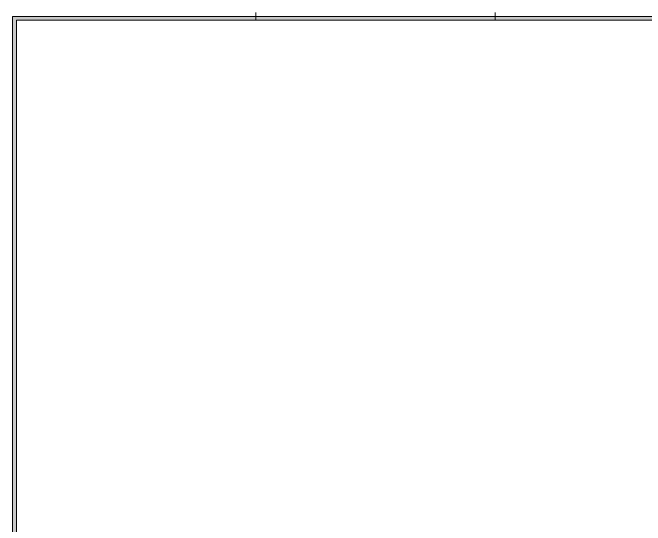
# Model space of a CAD drawing. Header units: inches. Extents: x -20.7 to 75.7, y -15.1 to 19.1.
# Drawn here: x 30.53 to 51.67, y 2 to 19.13 of the extents above; entities that cross this region are included whole.
import ezdxf

# ---------------------------------------------------------------- set-up
doc = ezdxf.new("R2010")
doc.units = ezdxf.units.IN
doc.header["$MEASUREMENT"] = 0
doc.layers.add('G-ANNO-TTLB', color=7, linetype='Continuous', lineweight=0)

msp = doc.modelspace()

# ---------------------------------------------------------------- hatches: boundary and pattern name
at = {"layer": 'G-ANNO-TTLB', "true_color": 0xb9529f, "transparency": 33554687}
h = msp.add_hatch(color=233, dxfattribs=at)
edge = h.paths.add_edge_path()
edge.add_spline(control_points=[(71.227, -15.135), (71.227, -15.135), (30.527, -15.135), (30.527, -15.135), (30.527, -15.135), (30.527, 19.001), (30.527, 19.001), (30.527, 19.001), (71.227, 19.001), (71.227, 19.001), (71.227, 19.001), (71.227, -15.135), (71.227, -15.135)], knot_values=[0, 0, 0, 0, 1, 1, 1, 2, 2, 2, 3, 3, 3, 4, 4, 4, 4], degree=3, periodic=0)
edge = h.paths.add_edge_path()
edge.add_spline(control_points=[(30.652, 18.876), (30.652, 18.876), (30.652, -15.01), (30.652, -15.01), (30.652, -15.01), (71.102, -15.01), (71.102, -15.01), (71.102, -15.01), (71.102, 18.876), (71.102, 18.876), (71.102, 18.876), (30.652, 18.876), (30.652, 18.876)], knot_values=[0, 0, 0, 0, 1, 1, 1, 2, 2, 2, 3, 3, 3, 4, 4, 4, 4], degree=3, periodic=0)
edge.add_line((30.652, 18.876), (30.652, 18.876))

# ---------------------------------------------------------------- linework, layer by layer
at = {"layer": 'G-ANNO-TTLB', "color": 233, "lineweight": 9, "true_color": 0xb9529f}
for p, q in [((38.655, 18.876), (38.655, 19.126)), ((46.657, 18.876), (46.657, 19.126)), ((71.227, 19.001), (30.527, 19.001)), ((30.527, 19.001), (30.527, -15.135)), ((71.102, 18.876), (30.652, 18.876)), ((30.652, 18.876), (30.652, -15.01)), ((30.652, 18.876), (71.102, 18.876)), ((30.652, -15.01), (30.652, 18.876))]:
    msp.add_line(p, q, dxfattribs=at)
at = {"layer": 'G-ANNO-TTLB'}
for points in [[(71.227, -15.135), (71.227, -15.135), (30.527, -15.135), (30.527, -15.135), (30.527, -15.135), (30.527, 19.001), (30.527, 19.001), (30.527, 19.001), (71.227, 19.001), (71.227, 19.001), (71.227, 19.001), (71.227, -15.135), (71.227, -15.135)], [(30.652, 18.876), (30.652, 18.876), (30.652, -15.01), (30.652, -15.01), (30.652, -15.01), (71.102, -15.01), (71.102, -15.01), (71.102, -15.01), (71.102, 18.876), (71.102, 18.876), (71.102, 18.876), (30.652, 18.876), (30.652, 18.876)]]:
    msp.add_open_spline(points, degree=3, knots=[0, 0, 0, 0, 1, 1, 1, 2, 2, 2, 3, 3, 3, 4, 4, 4, 4], dxfattribs=at)

doc.saveas('drawing.dxf')
